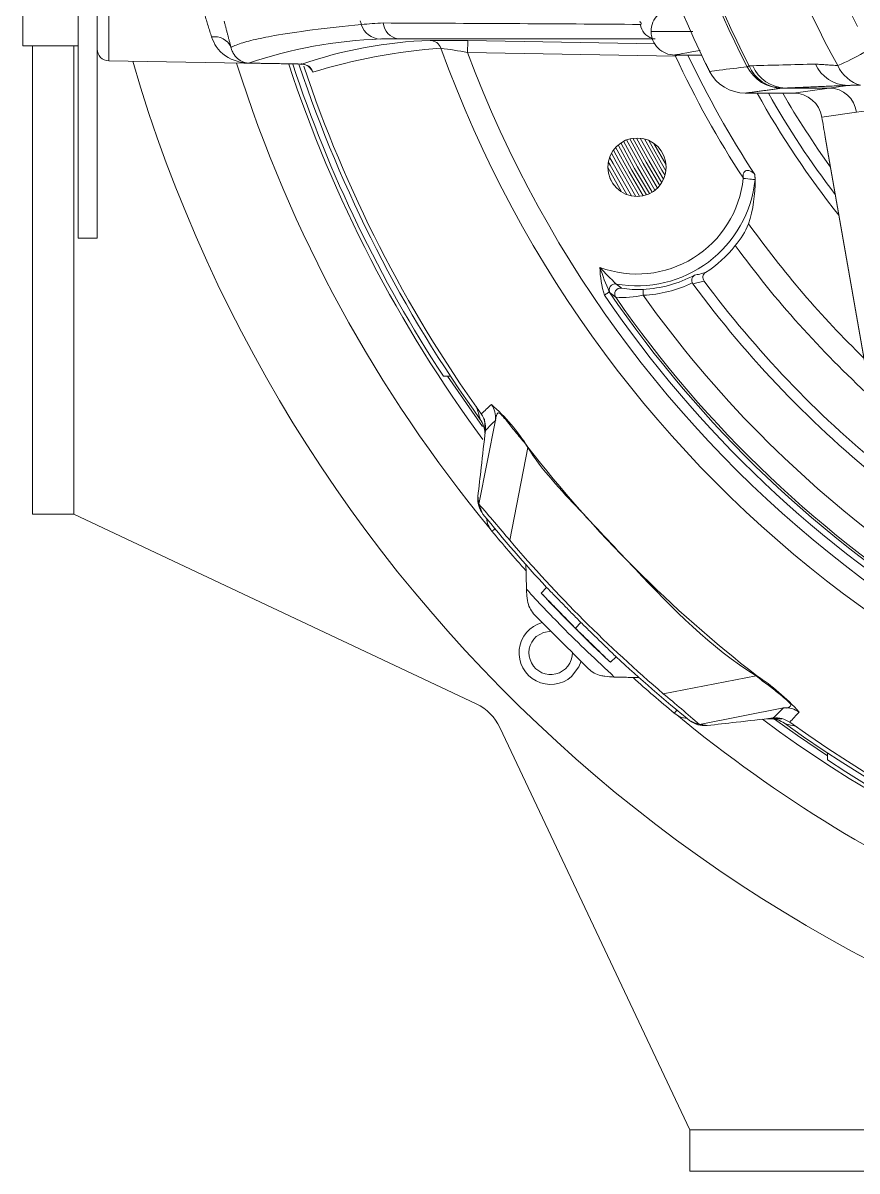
# Model space of a CAD drawing. Extents: x 7 to 113, y 1 to 87.
# Drawn here: x 103.085 to 105.198, y 32.953 to 35.864 of the extents above; entities that cross this region are included whole.
import ezdxf

# ---------------------------------------------------------------- set-up
doc = ezdxf.new("R2010")
doc.units = 0
doc.header["$MEASUREMENT"] = 0
doc.layers.add('OBJECT', color=7, linetype='CONTINUOUS')

msp = doc.modelspace()

# ---------------------------------------------------------------- linework, layer by layer
at = {"layer": 'OBJECT', "lineweight": 15}
for p, q in [((103.2247, 35.3182), (103.2247, 38.1818)), ((103.2727, 35.3182), (103.2727, 38.1818)), ((103.0847, 35.8062), (103.0847, 36.0256)), ((103.3022, 35.8879), (103.3022, 35.7677)), ((103.0847, 35.8062), (103.2247, 35.8062)), ((103.1089, 35.8062), (103.1089, 34.6182)), ((103.2138, 34.6182), (103.2138, 35.8062)), ((104.2115, 35.8191), (104.6861, 35.8108)), ((104.7377, 35.7799), (104.211, 35.7891)), ((104.8039, 35.7826), (104.7362, 35.7826)), ((103.3022, 35.7677), (103.7903, 35.7592)), ((104.9147, 35.686), (105.0369, 35.686)), ((105.1272, 35.699), (105.0166, 35.699)), ((105.0369, 35.686), (105.1272, 35.699)), ((105.1272, 35.699), (105.174, 35.7057)), ((105.1962, 35.6374), (105.1087, 35.6249)), ((105.2597, 35.6466), (105.1962, 35.6374)), ((105.1171, 35.5744), (105.1171, 35.5749)), ((105.1171, 35.5749), (105.3032, 34.5092)), ((105.1171, 35.5744), (105.3032, 34.5087)), ((104.7141, 35.504), (104.6832, 35.5585)), ((104.6013, 35.4354), (104.5663, 35.4971)), ((104.5811, 35.4538), (104.5718, 35.4704)), ((103.2247, 35.3182), (103.2727, 35.3182)), ((104.1679, 34.9682), (104.1499, 34.9682)), ((104.1603, 34.9688), (104.2489, 34.8406)), ((104.2397, 34.6439), (104.2822, 34.857)), ((104.318, 34.5524), (104.3633, 34.788)), ((103.2138, 34.6182), (103.1089, 34.6182)), ((104.2332, 34.1374), (103.2138, 34.6182)), ((104.3976, 34.4184), (104.4114, 34.4329)), ((104.4841, 34.3296), (104.4983, 34.3438)), ((104.5728, 34.2431), (104.5874, 34.2569)), ((104.7069, 34.1635), (104.9425, 34.2088)), ((104.7984, 34.0853), (105.0115, 34.1277)), ((104.7738, 33.0582), (104.2929, 34.0776)), ((105.1227, 33.9954), (105.1227, 34.0134)), ((104.7738, 32.9533), (104.7738, 33.0582)), ((106.3678, 33.0582), (104.7738, 33.0582)), ((104.7738, 32.9533), (106.3477, 32.9533))]:
    msp.add_line(p, q, dxfattribs=at)
at = {"layer": 'OBJECT', "lineweight": 15, "flags": 128}
for points in [[(104.2115, 35.8191), (104.2115, 35.8185), (104.2115, 35.8167), (104.2114, 35.8139), (104.2114, 35.8102), (104.2113, 35.8057), (104.2112, 35.8005), (104.2111, 35.7949), (104.211, 35.7891)], [(104.8007, 35.7943), (104.7832, 35.7913), (104.7667, 35.7884), (104.7558, 35.7865), (104.7487, 35.7852), (104.7441, 35.7843), (104.7411, 35.7838), (104.7392, 35.7834), (104.7379, 35.7831), (104.7372, 35.7829), (104.7367, 35.7828), (104.7364, 35.7828), (104.7362, 35.7827), (104.7361, 35.7827), (104.7361, 35.7827), (104.7361, 35.7826), (104.7361, 35.7826), (104.7361, 35.7826), (104.7361, 35.7826), (104.7361, 35.7826), (104.7361, 35.7826), (104.7361, 35.7826), (104.7362, 35.7826), (104.7362, 35.7826), (104.7362, 35.7826), (104.7362, 35.7826), (104.7362, 35.7826), (104.7362, 35.7826), (104.7362, 35.7826)], [(103.7907, 35.759), (103.7916, 35.7592), (103.8004, 35.7575), (103.8068, 35.7543), (103.8108, 35.7512), (103.813, 35.7488), (103.8143, 35.747), (103.8148, 35.7463), (103.814, 35.748)], [(104.9196, 35.7528), (104.92, 35.753), (104.9204, 35.7532), (104.9209, 35.7535), (104.9214, 35.7538), (104.9221, 35.7541), (104.9228, 35.7545), (104.9236, 35.7549), (104.9244, 35.7553)], [(104.6858, 35.4399), (104.6489, 35.5031), (104.6137, 35.5673)], [(104.6921, 35.4454), (104.6561, 35.5072), (104.6217, 35.5698)], [(104.6979, 35.4518), (104.6632, 35.5112), (104.6301, 35.5715)], [(104.7029, 35.4588), (104.6701, 35.5151), (104.6387, 35.5722)], [(104.7077, 35.4676), (104.6963, 35.4867), (104.6487, 35.5717)], [(104.7113, 35.4774), (104.7034, 35.4908), (104.659, 35.5698)], [(104.6468, 35.4245), (104.5945, 35.5158), (104.5804, 35.5417)], [(104.6557, 35.4258), (104.6201, 35.4868), (104.5862, 35.5487)], [(104.6641, 35.4282), (104.6274, 35.491), (104.5925, 35.5547)], [(104.6716, 35.4312), (104.6343, 35.4949), (104.5989, 35.5596)], [(104.6789, 35.4351), (104.6416, 35.499), (104.6061, 35.5638)], [(104.7137, 35.4889), (104.7102, 35.4948), (104.6701, 35.566)], [(104.6147, 35.4288), (104.5722, 35.5036), (104.5676, 35.512)], [(104.6267, 35.4255), (104.5798, 35.5077), (104.5709, 35.524)], [(104.6373, 35.4243), (104.5872, 35.5118), (104.5754, 35.5337)], [(104.9096, 35.4702), (104.9153, 35.4695), (104.9208, 35.4689), (104.9259, 35.4683), (104.9304, 35.4678), (104.9341, 35.4674), (104.9369, 35.467), (104.9387, 35.4668), (104.9394, 35.4667)], [(104.9096, 35.4699), (104.9153, 35.4693), (104.9208, 35.4687), (104.9259, 35.4681), (104.9304, 35.4677), (104.9341, 35.4673), (104.9369, 35.467), (104.9387, 35.4668), (104.9394, 35.4667)], [(104.5701, 35.1821), (104.5699, 35.182), (104.5691, 35.1815), (104.568, 35.1807), (104.5664, 35.1796), (104.5646, 35.1784), (104.5624, 35.1769), (104.5601, 35.1753), (104.5577, 35.1737)], [(104.6561, 35.1735), (104.656, 35.1764), (104.6559, 35.1792), (104.6557, 35.1817), (104.6556, 35.184), (104.6555, 35.1858), (104.6555, 35.1872), (104.6554, 35.1881), (104.6554, 35.1885)], [(104.2805, 34.5817), (104.2763, 34.5783), (104.2737, 34.5761), (104.2728, 34.5753)], [(104.4228, 34.322), (104.4037, 34.319), (104.3851, 34.3083)], [(104.4987, 34.246), (104.4933, 34.2318), (104.4743, 34.207)], [(104.741, 34.122), (104.7375, 34.1178), (104.7354, 34.1152), (104.7346, 34.1143)], [(104.9889, 34.099), (105.047, 34.0575), (105.1233, 34.0058)]]:
    msp.add_lwpolyline(points, dxfattribs=at)
at = {"layer": 'OBJECT', "lineweight": 15}
msp.add_circle((104.6403, 35.4982), 0.074, dxfattribs=at)
for centre, radius, start, end in [((106.9722, 36.8187), 2.4031, 153.8964, 206.1036), ((106.9722, 36.8187), 2.3128, 152.557, 207.443), ((106.9722, 36.8187), 2.3074, 152.557, 207.443), ((107.0547, 36.8187), 2.182, 150.8479, 209.1521), ((107.0791, 36.8187), 2.1125, 152.8645, 207.1355), ((104.7362, 35.8426), 0.06, 89.9726, 180.0274), ((106.9727, 36.8182), 3.1787, 197.364, 197.5454), ((104.0812, 34.2866), 1.5795, 93.0486, 95.0626), ((103.9918, 35.8754), 0.0523, 197.2322, 268.7609), ((102.788, -241.1023), 276.9688, 89.614998, 89.749853), ((104.0414, 35.8677), 0.0443, 184.9807, 261.9467), ((104.6906, 35.8651), 0.0417, 186.6752, 253.8736), ((104.7362, 35.8426), 0.06, 179.9722, 270.0278), ((103.5703, 35.7836), 0.0454, 24.1446, 100.0658), ((104.0333, 34.6428), 1.1812, 92.0704, 108.6273), ((104.1573, 34.6869), 1.1335, 92.0833, 108.8322), ((104.1496, 33.2295), 2.5903, 88.6303, 90.7404), ((104.1155, 35.7898), 0.0299, 19.4721, 88.7707), ((103.3027, 35.7977), 0.03, 180, 269), ((104.2412, 34.3726), 1.4304, 93.9122, 107.1564), ((104.0076, 34.7178), 1.0905, 79.2507, 82.8339), ((106.9727, 36.8182), 3.0068, 199.7991, 266.1975), ((106.9727, 36.8182), 2.9472, 200.4368, 266.0663), ((106.9727, 36.8182), 2.4644, 204.9172, 213.1608), ((106.9727, 36.8182), 2.4346, 205.174, 213.3532), ((104.845, 36.4444), 0.7528, 293.8276, 299.4133), ((106.9727, 36.8182), 3.76, 196.2407, 260.9363), ((106.9727, 36.8182), 3.5095, 197.5143, 219.5899), ((103.6541, 35.762), 0.00191, 358.8578, 1.1422), ((106.9727, 36.8182), 3.3845, 198.2243, 216.4324), ((106.9727, 36.8182), 3.375, 198.2807, 213.2401), ((106.9727, 36.8182), 3.36, 198.4108, 215.6734), ((103.7909, 35.7297), 0.03, 18.8923, 88.9745), ((103.7909, 35.7296), 0.03, 18.991, 88.9926), ((106.9727, 36.8182), 3.35, 198.5143, 215.5044), ((105.0081, 35.7979), 0.0994, 207.0034, 269.748), ((105.0102, 35.7917), 0.0932, 203.0047, 268.4728), ((105.0191, 35.7921), 0.0932, 203.0898, 268.4745), ((105.1764, 35.7983), 0.0927, 204.6915, 268.5036), ((105.2308, 35.792), 0.0894, 203.914, 254.3392), ((104.9146, 35.7876), 0.1016, 207.1532, 270.0601), ((106.9727, 36.8182), 2.3227, 209.1742, 218.37), ((106.9727, 36.8182), 2.2979, 209.5202, 217.2068), ((106.9727, 36.8182), 2.2663, 209.9739, 215.6145), ((105.0367, 35.6129), 0.0731, 9.4125, 89.8163), ((105.1268, 35.6291), 0.0698, 6.8424, 89.6825), ((108.5065, 36.1666), 3.4407, 189.0582, 189.9012), ((104.6403, 35.4982), 0.2708, 249.6584, 353.9888), ((104.6403, 35.4982), 0.3008, 259.9202, 353.9888), ((104.5733, 35.4627), 0.3662, 342.819, 0.6323), ((104.7208, 35.4408), 0.2199, 320.0203, 336.8936), ((106.9727, 36.8182), 2.5186, 215.5324, 225.7382), ((104.6403, 35.4982), 0.3186, 303.0564, 321.4145), ((106.9727, 36.8182), 2.5781, 216.091, 227.5326), ((105.2976, 35.4979), 0.7931, 198.6507, 203.4664), ((105.0914, 35.7384), 0.7358, 222.1831, 226.7942), ((104.8083, 35.2509), 0.2622, 181.4406, 197.1304), ((104.6403, 35.4982), 0.3101, 272.7893, 297.9305), ((104.7934, 35.2118), 0.0147, 122.0017, 208.0675), ((104.8222, 35.2186), 0.015, 122.915, 216.5723), ((104.5851, 35.1873), 0.015, 80.023, 214.2276), ((104.5988, 35.177), 0.015, 82.7274, 214.5603), ((104.6405, 35.3933), 0.2053, 258.8363, 274.1755), ((104.6403, 35.4982), 0.3251, 272.7893, 295.5214), ((106.9727, 36.8182), 2.7223, 216.4098, 231.3094), ((106.9727, 36.8182), 2.6951, 216.6431, 230.6511), ((106.9727, 36.8182), 2.9217, 214.2537, 238.8549), ((106.9727, 36.8182), 2.9067, 214.2537, 238.5533), ((104.6017, 35.4391), 0.2711, 266.7689, 281.5754), ((106.9727, 36.8182), 2.901, 214.6589, 238.3816), ((106.9727, 36.8182), 2.841, 215.3738, 233.958), ((113.6464, 37.6053), 9.7961, 196.0829, 196.28218), ((110.9806, 27.6949), 9.8428, 132.97216, 133.17722), ((104.1967, 34.8378), 0.06, 353.4816, 35.5044), ((103.9413, 34.521), 0.5001, 32.3355, 48.7087), ((104.1928, 34.8226), 0.062, 1, 35.6734), ((110.1129, 29.0358), 8.2392, 135.04614, 135.30147), ((104.2337, 34.9541), 0.2107, 307.961, 308.1556), ((106.9729, 36.8185), 3.3058, 217.8845, 232.1155), ((100.8236, 31.6419), 4.5477, 39.7918, 41.3083), ((104.4025, 34.6963), 0.171, 197.8627, 206.9717), ((106.9727, 36.8182), 3.5, 218.9328, 222.9616), ((104.3205, 34.615), 0.062, 186.4417, 219.7171), ((106.9727, 36.8182), 3.51, 219.7171, 221.8637), ((106.9727, 36.8182), 3.4902, 220.4808, 229.5192), ((106.9727, 36.8182), 3.52, 222.9828, 227.0172), ((104.4308, 34.4107), 0.0689, 193.7613, 223.9198), ((104.4215, 34.267), 0.08, 105.5148, 311.3787), ((104.4215, 34.267), 0.055, 131.3787, 0.6569), ((106.9727, 36.8182), 3.5, 227.0384, 231.0672), ((104.5652, 34.2763), 0.069, 226.0702, 256.2307), ((106.9727, 36.8182), 3.51, 228.1381, 230.3849), ((105.1646, 34.0356), 0.2816, 141.9008, 142.0462), ((104.6381, 33.7432), 0.557, 42.1327, 56.8231), ((101.914, 30.8067), 4.3667, 48.66, 50.2393), ((104.1799, 34.0243), 0.125, 25.2532, 64.7468), ((104.7742, 34.1621), 0.062, 230.3849, 263.6603), ((96.5457, 42.619), 11.9905, 314.73879, 314.91424), ((98.9772, 39.7716), 8.2987, 316.80371, 317.04692), ((106.9727, 36.8182), 3.5095, 230.5121, 262.4684), ((104.8517, 34.2502), 0.1733, 243.0895, 252.0749), ((106.9727, 36.8182), 3.3845, 233.4719, 262.1886), ((104.9776, 34.038), 0.062, 54.3364, 89.981), ((104.9923, 34.0422), 0.06, 54.4956, 96.5184), ((106.9727, 36.8182), 3.36, 234.3364, 266.6557), ((106.9727, 36.8182), 3.35, 234.4956, 266.4858), ((106.9727, 36.8182), 3.375, 236.7599, 266.7562)]:
    msp.add_arc(centre, radius, start, end, dxfattribs=at)
for points in [[(103.5624, 35.8283), (103.5449, 35.8854)], [(103.5945, 35.8681), (103.6117, 35.8022)], [(104.6762, 35.8426), (104.7815, 35.8426)], [(104.686, 35.8233), (104.0352, 35.8239)], [(103.7903, 35.7613), (103.7914, 35.7596)], [(103.7914, 35.7596), (103.7914, 35.7597)], [(103.8193, 35.7394), (103.814, 35.748)], [(104.8142, 35.7614), (104.8242, 35.7412)], [(104.9244, 35.7553), (104.9334, 35.7555)], [(105.0922, 35.7596), (105.1491, 35.7558)], [(103.8193, 35.7394), (103.8193, 35.7394)], [(105.0077, 35.6986), (104.9147, 35.686)], [(105.0166, 35.699), (105.0077, 35.6986)], [(105.174, 35.7057), (105.0166, 35.699)], [(105.2067, 35.706), (105.174, 35.7057)], [(104.9096, 35.4699), (104.9096, 35.4702)], [(104.939, 35.4797), (104.9394, 35.4667)], [(104.9394, 35.4667), (104.9394, 35.4667)], [(104.5877, 35.2021), (104.6007, 35.1918)], [(104.7818, 35.2024), (104.7804, 35.2049)], [(104.5864, 35.1684), (104.5727, 35.1789)], [(104.2548, 34.8237), (104.2542, 34.8601)], [(104.2822, 34.857), (104.2822, 34.857)], [(104.2372, 34.6633), (104.2397, 34.6439)], [(104.3588, 34.4907), (104.3603, 34.4281)], [(104.4983, 34.3438), (104.4114, 34.4329)], [(104.3976, 34.4184), (104.4841, 34.3296)], [(104.5174, 34.2266), (104.3811, 34.3629)], [(104.4841, 34.3296), (104.5728, 34.2431)], [(104.5874, 34.2569), (104.4983, 34.3438)], [(104.6452, 34.2043), (104.5828, 34.2057)], [(105.0115, 34.1277), (105.0115, 34.1277)], [(104.7984, 34.0853), (104.8178, 34.0827)], [(105.0071, 34.1), (104.9693, 34.1)]]:
    msp.add_open_spline(points, degree=1, dxfattribs=at)
for points, knots in [([(103.6117, 35.8022), (103.6127, 35.8026), (103.6175, 35.8051), (103.6329, 35.8114), (103.6655, 35.8208), (103.7261, 35.8331), (103.8127, 35.8463), (103.8988, 35.8554), (103.9419, 35.86)], [0, 0, 0, 0, 0.023416, 0.117081, 0.304444, 0.491808, 0.745904, 1, 1, 1, 1]), ([(104.6491, 35.8603), (104.6492, 35.8603), (104.6496, 35.8603), (104.6502, 35.8605), (104.6507, 35.8611), (104.6509, 35.8618), (104.6509, 35.8625), (104.6507, 35.8634), (104.6502, 35.8644), (104.6493, 35.8655), (104.6479, 35.8666), (104.6469, 35.8668), (104.6464, 35.8669)], [0, 0, 0, 0, 0.034087, 0.149319, 0.234859, 0.29965, 0.36961, 0.439603, 0.524616, 0.634601, 0.805772, 1, 1, 1, 1]), ([(103.656, 35.762), (103.6554, 35.762), (103.654, 35.7621), (103.6502, 35.7623), (103.6405, 35.7633), (103.6127, 35.7696), (103.5794, 35.7889), (103.5661, 35.8198), (103.5624, 35.8283)], [0, 0, 0, 0, 0.008656, 0.020055, 0.062765, 0.226499, 0.787567, 1, 1, 1, 1]), ([(103.656, 35.7621), (103.6559, 35.7621), (103.6556, 35.7621), (103.6548, 35.7621), (103.6528, 35.7623), (103.6484, 35.7629), (103.6348, 35.767), (103.6224, 35.7772), (103.6142, 35.7934), (103.6127, 35.7987), (103.6117, 35.8022)], [0, 0, 0, 0, 0.001968, 0.004635, 0.012568, 0.051252, 0.215812, 0.788411, 0.858959, 1, 1, 1, 1]), ([(104.0352, 35.8239), (104.0225, 35.8238), (104.0005, 35.8238), (103.9936, 35.8234), (103.9906, 35.8232)], [0, 0, 0, 0, 0.576762, 1, 1, 1, 1]), ([(104.738, 35.7826), (104.7379, 35.7818), (104.7378, 35.7809), (104.7377, 35.78), (104.7377, 35.7799)], [0, 0, 0, 0, 0.916921, 1, 1, 1, 1]), ([(104.7421, 35.7826), (104.7407, 35.7818), (104.7392, 35.7809), (104.7377, 35.78), (104.7377, 35.7799)], [0, 0, 0, 0, 0.957086, 1, 1, 1, 1]), ([(103.656, 35.7621), (103.6758, 35.7617), (103.7209, 35.761), (103.766, 35.7602), (103.7914, 35.7597)], [0, 0, 0, 0, 0.43736, 1, 1, 1, 1]), ([(103.7914, 35.7596), (103.7635, 35.7601), (103.7183, 35.7609), (103.6732, 35.7617), (103.656, 35.762)], [0, 0, 0, 0, 0.619549, 1, 1, 1, 1]), ([(104.8242, 35.7412), (104.8323, 35.7422), (104.864, 35.7461), (104.8959, 35.7499), (104.9196, 35.7528)], [0, 0, 0, 0, 0.254031, 1, 1, 1, 1]), ([(104.9334, 35.7555), (104.9587, 35.7562), (105.0113, 35.7576), (105.0645, 35.7589), (105.0922, 35.7596)], [0, 0, 0, 0, 0.480478, 1, 1, 1, 1]), ([(104.9096, 35.4702), (104.9093, 35.4728), (104.9088, 35.4769), (104.9098, 35.4819), (104.9113, 35.4852), (104.9132, 35.4874), (104.9161, 35.4892), (104.9189, 35.4899), (104.9239, 35.4899), (104.9312, 35.4872), (104.9365, 35.4827), (104.939, 35.4797), (104.939, 35.4797)], [0, 0, 0, 0, 0.139072, 0.217492, 0.268365, 0.336172, 0.377349, 0.471057, 0.513586, 0.712137, 0.995855, 1, 1, 1, 1]), ([(104.7856, 35.2243), (104.7904, 35.2253), (104.8, 35.2273), (104.8094, 35.2299), (104.8141, 35.2312)], [0, 0, 0, 0, 0.495113, 1, 1, 1, 1]), ([(104.8102, 35.2097), (104.8053, 35.2083), (104.796, 35.2056), (104.7864, 35.2034), (104.7818, 35.2024)], [0, 0, 0, 0, 0.525726, 1, 1, 1, 1]), ([(104.5727, 35.1789), (104.5722, 35.1794), (104.5717, 35.18), (104.5704, 35.1818), (104.5701, 35.1821)], [0, 0, 0, 0, 0.819221, 1, 1, 1, 1]), ([(104.2713, 34.8967), (104.2749, 34.8906), (104.282, 34.8783), (104.2821, 34.8641), (104.2822, 34.857)], [0, 0, 0, 0, 0.500003, 1, 1, 1, 1]), ([(104.3633, 34.788), (104.3633, 34.788), (104.3559, 34.7998), (104.3369, 34.8207), (104.3157, 34.8489), (104.3041, 34.8625), (104.2948, 34.8726), (104.291, 34.8756), (104.2868, 34.8752), (104.2846, 34.8691), (104.2822, 34.8621), (104.2822, 34.857), (104.2822, 34.857)], [0, 0, 0, 0, 0.000009, 0.138314, 0.276606, 0.396733, 0.417143, 0.570177, 0.591105, 0.795128, 0.999992, 1, 1, 1, 1]), ([(104.2563, 34.831), (104.2527, 34.7997), (104.2464, 34.7438), (104.24, 34.6879), (104.2372, 34.6633)], [0, 0, 0, 0, 0.560001, 1, 1, 1, 1]), ([(104.9425, 34.2088), (104.9425, 34.2088), (104.8265, 34.2802), (104.6812, 34.4302), (104.4955, 34.6291), (104.3997, 34.7297), (104.3633, 34.788), (104.3633, 34.788)], [0, 0, 0, 0, 0.000003, 0.497705, 0.748852, 0.999997, 1, 1, 1, 1]), ([(104.2501, 34.6188), (104.2457, 34.6256), (104.2369, 34.6391), (104.2371, 34.6552), (104.2372, 34.6633)], [0, 0, 0, 0, 0.49976, 1, 1, 1, 1]), ([(104.3638, 34.3943), (104.3626, 34.4017), (104.3609, 34.4126), (104.3604, 34.4244), (104.3603, 34.4281)], [0, 0, 0, 0, 0.681912, 1, 1, 1, 1]), ([(104.3603, 34.4281), (104.3899, 34.3964), (104.4614, 34.3196), (104.538, 34.2478), (104.5828, 34.2057)], [0, 0, 0, 0, 0.413967, 1, 1, 1, 1]), ([(104.5828, 34.2057), (104.5747, 34.2062), (104.5628, 34.2068), (104.5522, 34.2087), (104.5488, 34.2093)], [0, 0, 0, 0, 0.67796, 1, 1, 1, 1]), ([(105.0115, 34.1277), (105.0115, 34.1277), (105.0117, 34.128), (105.0198, 34.1254), (105.033, 34.1306), (105.0286, 34.1387), (105.0202, 34.1469), (105.0123, 34.1536), (104.9962, 34.1666), (104.9758, 34.1836), (104.9527, 34.1994), (104.9425, 34.2088), (104.9425, 34.2088)], [0, 0, 0, 0, 0.000008, 0.011235, 0.408406, 0.550964, 0.581776, 0.700642, 0.724685, 0.862389, 0.999991, 1, 1, 1, 1]), ([(105.0512, 34.1168), (105.0451, 34.1204), (105.0328, 34.1275), (105.0186, 34.1277), (105.0115, 34.1277)], [0, 0, 0, 0, 0.500002, 1, 1, 1, 1]), ([(104.8178, 34.0827), (104.8097, 34.0826), (104.7936, 34.0825), (104.78, 34.0912), (104.7733, 34.0956)], [0, 0, 0, 0, 0.499759, 1, 1, 1, 1]), ([(104.9855, 34.1019), (104.9542, 34.0983), (104.8983, 34.0919), (104.8424, 34.0855), (104.8178, 34.0827)], [0, 0, 0, 0, 0.56, 1, 1, 1, 1]), ([(105.0459, 34.0794), (105.0442, 34.0799), (105.0345, 34.0826), (105.0231, 34.0858), (105.0154, 34.0879), (105.0138, 34.0884), (105.0137, 34.0884), (105.0137, 34.0884)], [0, 0, 0, 0, 0.115278, 0.642018, 0.819138, 0.96979, 1, 1, 1, 1])]:
    msp.add_open_spline(points, degree=3, knots=knots, dxfattribs=at)

doc.saveas('drawing.dxf')
